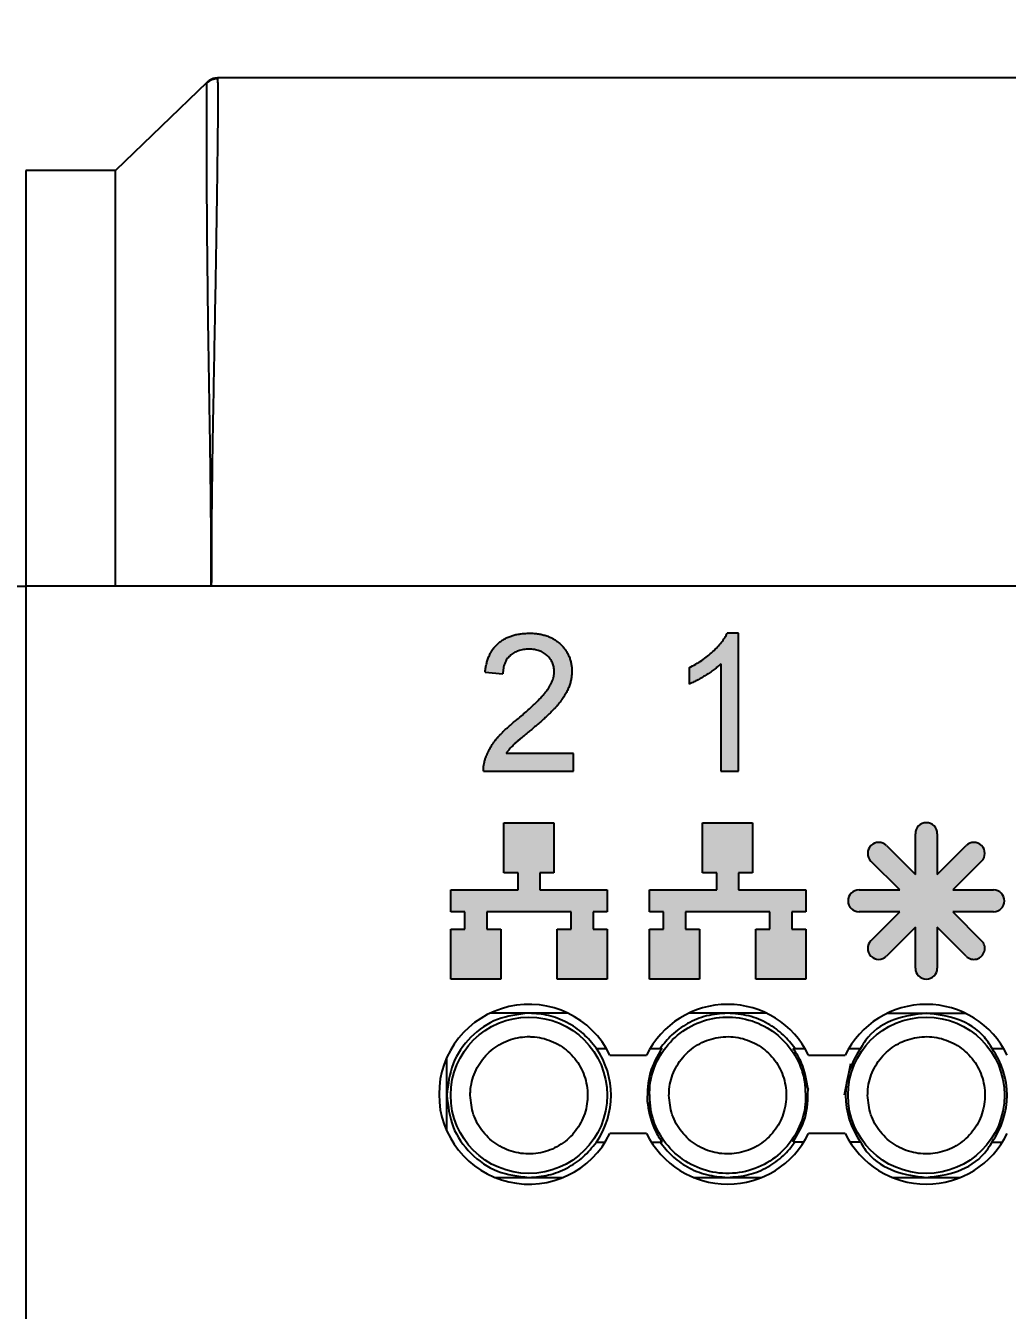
# Model space of a CAD drawing. Extents: x 322 to 1472, y 144 to 807.
# Drawn here: x 797.08 to 809.63, y 576.98 to 593.41 of the extents above; entities that cross this region are included whole.
import ezdxf

# ---------------------------------------------------------------- set-up
doc = ezdxf.new("R2010")
doc.units = 0
doc.header["$LTSCALE"] = 2
doc.layers.get('0').update_dxf_attribs({"linetype": 'CONTINUOUS'})
doc.layers.get('DEFPOINTS').update_dxf_attribs({"linetype": 'CONTINUOUS'})
doc.layers.add('DIM', color=7, linetype='CONTINUOUS')
doc.styles.get("Standard").update_dxf_attribs({"font": 'TIMES.TTF'})
doc.dimstyles.new('ISO-25', dxfattribs={"dimscale": 2, "dimtxt": 4, "dimasz": 2.5, "dimexe": 1.25, "dimexo": 0.625, "dimtad": 0, "dimtxsty": 'STANDARD', "dimcen": 2.5, "dimazin": 3, "dimtfac": 1, "dimtmove": 0, "dimatfit": 3})

# ---------------------------------------------------------------- blocks, each defined once
blk = doc.blocks.new('*D147')
at = {"color": 0}
for p, q in [((793.9507252762259, 589.908413285599), (793.9507252762259, 610.2295598747412)), ((820.9507446030319, 589.908413285599), (820.9507446030319, 610.2295598747412)), ((815.9507446030319, 607.7295598747412), (798.9507252762259, 607.7295598747412))]:
    blk.add_line(p, q, dxfattribs=at)
for points in [[(798.9507252762259, 608.5628932080746), (798.9507252762259, 606.8962265414078), (793.9507252762259, 607.7295598747412)], [(815.9507446030319, 606.8962265414078), (815.9507446030319, 608.5628932080746), (820.9507446030319, 607.7295598747412)]]:
    blk.add_solid(points, dxfattribs=at)
at = {"layer": 'DEFPOINTS', "color": 0}
for p in [(793.9507252762259, 607.7295598747412), (793.9507252762259, 588.658413285599), (820.9507446030319, 588.658413285599)]:
    blk.add_point(p, dxfattribs=at)
at = {"color": 0, "insert": (807.4507349396289, 614.1567370519184), "char_height": 8, "attachment_point": 5}
blk.add_mtext('27mm [1.06"]', dxfattribs=at)

msp = doc.modelspace()

# ---------------------------------------------------------------- hatches: boundary and pattern name
at = {"layer": 'DIM'}
h = msp.add_hatch(color=256, dxfattribs=at)
edge = h.paths.add_edge_path(flags=0)
edge.add_spline(control_points=[(803.3597848887707, 584.5364479260742), (803.3450111280836, 584.5247334680762), (803.316151881402, 584.5018503010706), (803.2748124606945, 584.4673274689385), (803.2365689152404, 584.4332069142307), (803.2009697582018, 584.4001244477151), (803.167966038244, 584.3679699591437), (803.1378766861626, 584.3365344463755), (803.1107213781125, 584.3058262170848), (803.0783558401055, 584.266567828435), (803.0428584736756, 584.2174041524788), (803.0068864986729, 584.1568654849884), (802.9757092521388, 584.0963177095424), (802.9605496945921, 584.0543168390009), (802.9530869498462, 584.0336406566653)], knot_values=[0, 0, 0, 0, 0.08618906225363154, 0.1683627792205751, 0.246163830554901, 0.3204519686240861, 0.3905085107708662, 0.4567712209500447, 0.5193251985764769, 0.5778545668015507, 0.6893280656260288, 0.796070866457169, 0.8996097963132511, 1, 1, 1, 1], weights=[1, 1, 1, 1, 1, 1, 1, 1, 1, 1, 1, 1, 1, 1, 1], degree=3, periodic=0)
edge.add_spline(control_points=[(802.9530869498462, 584.0336406566653), (802.9490297004464, 584.0209937800131), (802.9409387732587, 583.9957735019226), (802.9339541142726, 583.956590176478), (802.9293192648764, 583.916917259276), (802.9293816023329, 583.8901973828222), (802.9294129603519, 583.8767563083748)], knot_values=[0, 0, 0, 0, 0.2495999747966159, 0.4977498356989845, 0.7473498104955925, 1, 1, 1, 1], weights=[1, 1, 1, 1, 1, 1, 1], degree=3, periodic=0)
edge.add_line((802.9294129603519, 583.8767563083748), (804.0827249261639, 583.8767563083748))
edge.add_line((804.0827249261639, 583.8767563083748), (804.0827249261639, 584.1028959095144))
edge.add_line((804.0827249261639, 584.1028959095142), (803.2198610105656, 584.1028959095142))
edge.add_spline(control_points=[(803.2198610105656, 584.1028959095142), (803.2342114458413, 584.1220463498481), (803.2642085777618, 584.1620770718429), (803.3044353535249, 584.2036307687695), (803.336300901577, 584.2327535905856), (803.3576408913063, 584.2514458544622), (803.3828434781568, 584.2736088268285), (803.4123679371951, 584.2988653336315), (803.4462296280981, 584.3269234850022), (803.4841541107955, 584.3583484924168), (803.5256741673877, 584.3935881867591), (803.55525075492, 584.4175502365013), (803.5707307354587, 584.4300916449131)], knot_values=[0, 0, 0, 0, 0.1490962589663889, 0.3116602432683725, 0.3594758138617896, 0.4182628479994043, 0.4885163771285427, 0.5687223361816013, 0.6604861203024275, 0.7626861977091637, 0.8757932084967147, 1, 1, 1, 1], weights=[1, 1, 1, 1, 1, 1, 1, 1, 1, 1, 1, 1, 1], degree=3, periodic=0)
edge.add_spline(control_points=[(803.5707307354587, 584.4300916449131), (803.5887722538369, 584.4454959736763), (803.6236998697302, 584.4753181021056), (803.6740106308769, 584.5189748656655), (803.7196986704607, 584.5607164218645), (803.761715144964, 584.5994919895365), (803.7990727034651, 584.6363627278012), (803.8327015444341, 584.6704779104818), (803.8621217494638, 584.702231394512), (803.8950369208258, 584.7408091187958), (803.9307502066522, 584.7865651791027), (803.9674953700485, 584.840726979014), (803.997392039442, 584.8937571176723), (804.0206525979397, 584.9458767993472), (804.0381352821539, 584.9975140897112), (804.0510396284034, 585.0491017068999), (804.0586548806855, 585.1013332964183), (804.0596259610363, 585.1362828516333), (804.0601109660499, 585.15373836856)], knot_values=[0, 0, 0, 0, 0.0787752177635207, 0.1525054870824093, 0.2211698834567809, 0.284261860072623, 0.3423397862616618, 0.3954400771411575, 0.4433222045968052, 0.4860398523619511, 0.5638017758827649, 0.6359360219426488, 0.7031732711652346, 0.7656770186972246, 0.8251665615817886, 0.8839772952022084, 0.9420525876508563, 0.9999999999999999, 0.9999999999999999, 0.9999999999999999, 0.9999999999999999], weights=[1, 1, 1, 1, 1, 1, 1, 1, 1, 1, 1, 1, 1, 1, 1, 1, 1, 1, 1], degree=3, periodic=0)
edge.add_spline(control_points=[(804.0601109660499, 585.15373836856), (804.0597940627545, 585.1707287425763), (804.0591727295437, 585.2040407459366), (804.0515970276263, 585.2528538624948), (804.0405823423332, 585.2995785908836), (804.0245095941789, 585.3442928559127), (804.0034869922399, 585.3866608774165), (803.9783232519209, 585.4272562902484), (803.9484016826233, 585.4655583710094), (803.9142291134795, 585.5014363668724), (803.8763401973931, 585.5343048733093), (803.8346221658769, 585.5626734516571), (803.7897745554462, 585.5868838312877), (803.741589902744, 585.6066995289385), (803.6900313289111, 585.6218110557556), (803.63540339736, 585.6326538396081), (803.5775058581612, 585.6396155403947), (803.5377727397012, 585.6402959249394), (803.5173759233148, 585.6406451972637)], knot_values=[0, 0, 0, 0, 0.06220568977164631, 0.1219629505915411, 0.1805856210559584, 0.2379263629964019, 0.2956411177790794, 0.3536070875254428, 0.4126603472273945, 0.4734131156518284, 0.5349276849297724, 0.596102140441677, 0.6578992103634791, 0.7213795571093891, 0.786656831368731, 0.8544579928549906, 0.925286669879472, 0.9999999999999999, 0.9999999999999999, 0.9999999999999999, 0.9999999999999999], weights=[1, 1, 1, 1, 1, 1, 1, 1, 1, 1, 1, 1, 1, 1, 1, 1, 1, 1, 1], degree=3, periodic=0)
edge.add_spline(control_points=[(803.5173759233148, 585.6406451972637), (803.4972203669032, 585.6402274247846), (803.4577598756503, 585.6394095110084), (803.4002297772271, 585.6333470849911), (803.3458722887767, 585.6235111969502), (803.2945974205595, 585.6097977713412), (803.2464868486788, 585.5917133673564), (803.2013973919064, 585.5699065956564), (803.1597594157573, 585.5437463526061), (803.1210875405909, 585.5142761545437), (803.0863009071028, 585.4803202035702), (803.0550411941638, 585.4429226610748), (803.0282222694868, 585.4014336538053), (803.0046333502788, 585.3568840206697), (802.9857925493434, 585.3083801257326), (802.9700539776064, 585.2567188968599), (802.958841705899, 585.201188199024), (802.9543406140936, 585.1628467220671), (802.9520269204659, 585.1431380747565)], knot_values=[0, 0, 0, 0, 0.07178768871212626, 0.1405457336248445, 0.2058034012042432, 0.2683955696432272, 0.3293348099769499, 0.3886284804709575, 0.4464872383772941, 0.5042226510264101, 0.5614866213443999, 0.6192875463509845, 0.6774709213917156, 0.7371477990946809, 0.7985402966969363, 0.8625162611533822, 0.9293293129288804, 1, 1, 1, 1], weights=[1, 1, 1, 1, 1, 1, 1, 1, 1, 1, 1, 1, 1, 1, 1, 1, 1, 1, 1], degree=3, periodic=0)
edge.add_line((802.9520269204659, 585.1431380747565), (803.1781665216055, 585.1205241146426))
edge.add_spline(control_points=[(803.1781665216055, 585.1205241146425), (803.1785847091852, 585.1325477253006), (803.1794031360233, 585.1560789015732), (803.1834822601718, 585.1904380861525), (803.1909347875151, 585.2227471509372), (803.2013300977408, 585.2529639211452), (803.2139431264704, 585.2813885139329), (803.2295530225485, 585.307842935123), (803.2484559177442, 585.3318181558197), (803.2697632227523, 585.3538435118357), (803.2933438945115, 585.3736667252771), (803.3191850518153, 585.3905394655123), (803.3469208176659, 585.4048884118444), (803.3763453553206, 585.4168051355302), (803.4078052533858, 585.4261386931846), (803.4410971242268, 585.4322778638865), (803.4761733467537, 585.4362862936729), (803.5001684256679, 585.4368377700164), (803.51242911954, 585.4371195562379)], knot_values=[0, 0, 0, 0, 0.06934791851491018, 0.13571947238903, 0.1991385816066291, 0.2601261341546958, 0.3196984695575964, 0.3781612951768493, 0.4367068819240547, 0.4952957730818719, 0.5545926773338035, 0.6139206800036298, 0.6728431230174664, 0.7343801579822077, 0.7966916488357927, 0.8616836385983496, 0.9293249015467087, 1, 1, 1, 1], weights=[1, 1, 1, 1, 1, 1, 1, 1, 1, 1, 1, 1, 1, 1, 1, 1, 1, 1, 1], degree=3, periodic=0)
edge.add_spline(control_points=[(803.51242911954, 585.4371195562379), (803.524100720341, 585.4368363799047), (803.5469209720484, 585.4362827150463), (803.5803624657699, 585.4322900620319), (803.612158441802, 585.4259787658239), (803.6423350145975, 585.417331375784), (803.67050967083, 585.4054028239981), (803.6971000955668, 585.3911973000879), (803.7223757362569, 585.3747701449004), (803.7450919464136, 585.3551365722055), (803.7660337078196, 585.3341814515077), (803.7839601083774, 585.311344202003), (803.7997971602423, 585.2878190265114), (803.8120202088819, 585.2627171287161), (803.8223121349154, 585.2368563300333), (803.8286732179718, 585.2094439603824), (803.8332441940145, 585.1809806499361), (803.8337258604378, 585.1615315033389), (803.8339713649103, 585.1516183097992)], knot_values=[0, 0, 0, 0, 0.07275177669101363, 0.142243886209289, 0.2096366686465535, 0.2746929202653683, 0.3375575259252698, 0.3999702493899028, 0.4624908600974861, 0.5250114708050755, 0.5867990962937337, 0.6468880106806986, 0.7057440149200058, 0.7632095235255759, 0.820618711789025, 0.8788531018428808, 0.9382516532459804, 1, 1, 1, 1], weights=[1, 1, 1, 1, 1, 1, 1, 1, 1, 1, 1, 1, 1, 1, 1, 1, 1, 1, 1], degree=3, periodic=0)
edge.add_spline(control_points=[(803.8339713649103, 585.1516183097992), (803.8337162862301, 585.1415897434084), (803.8331975202276, 585.1211941568615), (803.8283612835909, 585.0906876261141), (803.8208771510843, 585.0598169186588), (803.8102428603597, 585.0288742618645), (803.7965355074972, 584.9975825021679), (803.7805623694104, 584.9658180659172), (803.7606647855599, 584.9341841842838), (803.7377470740645, 584.9015731712173), (803.7103695082799, 584.8670303735597), (803.6772268998752, 584.8300997533768), (803.6386710194749, 584.7894761360974), (803.594387192402, 584.7452762153575), (803.544266002425, 584.6976033477506), (803.4878992195505, 584.6469189210089), (803.4261838945962, 584.5923349003176), (803.3824810317149, 584.5555509042042), (803.3597848887707, 584.5364479260742)], knot_values=[0, 0, 0, 0, 0.03764038173627993, 0.07655108750690975, 0.1157099140405387, 0.1568355024394731, 0.199235442121676, 0.2439444659499775, 0.2902233062464415, 0.3394343346544095, 0.3935950675187927, 0.4556392517907729, 0.5257272260381904, 0.6039223651031864, 0.6905902394780972, 0.7854788083546115, 0.8885930277994151, 1, 1, 1, 1], weights=[1, 1, 1, 1, 1, 1, 1, 1, 1, 1, 1, 1, 1, 1, 1, 1, 1, 1, 1], degree=3, periodic=0)
h = msp.add_hatch(color=256, dxfattribs=at)
edge = h.paths.add_edge_path(flags=0)
edge.add_spline(control_points=[(803.7447037538375, 585.6046139486766), (803.6968350360908, 585.4940137537283), (803.6444948948258, 585.4572534998732), (803.5907027735134, 585.4444708720994)], knot_values=[-0.8861239118881965, -0.8861239118881965, -0.8861239118881965, -0.8861239118881965, -0.5720217479473688, -0.5720217479473688, -0.5720217479473688, -0.5720217479473688], weights=[1, 1, 1, 1], degree=3, periodic=0)
edge.add_spline(control_points=[(803.5907027736434, 585.444470872134), (803.5920636212039, 585.4393918176139), (803.5933987967127, 585.434344719212), (803.5947085182497, 585.4293293054664)], knot_values=[-1.140868082532058, -1.140868082532058, -1.140868082532058, -1.140868082532058, -1.131176592233439, -1.131176592233439, -1.131176592233439, -1.131176592233439], weights=[1, 1, 1, 1], degree=3, periodic=0)
edge.add_spline(control_points=[(803.5947085182828, 585.4293293054748), (803.600641910125, 585.4281740125007), (803.6167495502169, 585.424663139114), (803.6423350145975, 585.417331375784), (803.67050967083, 585.4054028239981), (803.6971000955668, 585.3911973000879), (803.7223757362569, 585.3747701449004), (803.7450919464136, 585.3551365722055), (803.7660337078196, 585.3341814515077), (803.7839601083774, 585.311344202003), (803.7997971602423, 585.2878190265114), (803.8120202088819, 585.2627171287161), (803.8223121349154, 585.2368563300333), (803.8286732179718, 585.2094439603824), (803.8332441940142, 585.1809806499368), (803.8337258604378, 585.1615315033401), (803.8339713649102, 585.151618309801)], knot_values=[0.1719591922158029, 0.1719591922158029, 0.1719591922158029, 0.1719591922158029, 0.2096366686465535, 0.2746929202653683, 0.3375575259252698, 0.3999702493899028, 0.4624908600974861, 0.5250114708050755, 0.5867990962937337, 0.6468880106806986, 0.7057440149200058, 0.7632095235255759, 0.820618711789025, 0.8788531018428808, 0.9382516532459804, 0.9999999999960905, 0.9999999999960905, 0.9999999999960905, 0.9999999999960905], weights=[1, 1, 1, 1, 1, 1, 1, 1, 1, 1, 1, 1, 1, 1, 1, 1, 1], degree=3, periodic=0)
edge.add_spline(control_points=[(803.8339713649107, 585.1516183098154), (803.8347796580414, 585.1833968234814), (803.8355879511755, 585.2151753371472), (803.8570191871183, 585.2453141185374)], knot_values=[35.77106851671764, 35.77106851671764, 35.77106851671764, 35.77106851671764, 35.89034333016382, 35.89034333016382, 35.89034333016382, 35.89034333016382], weights=[1, 1, 1, 1], degree=3, periodic=0)
edge.add_spline(control_points=[(803.8570191871149, 585.2453141185192), (803.8372394819844, 585.3478369414066), (803.8055166707115, 585.464777841757), (803.759423398529, 585.5990671953582)], knot_values=[2.538982027826949, 2.538982027826949, 2.538982027826949, 2.538982027826949, 2.851769615736278, 2.851769615736278, 2.851769615736278, 2.851769615736278], weights=[1, 1, 1, 1], degree=3, periodic=0)
edge.add_spline(control_points=[(803.7594233985362, 585.5990671953765), (803.7545463261962, 585.6009933787069), (803.7496388432487, 585.6028424503135), (803.7447037538373, 585.6046139486768)], knot_values=[0.698344241663509, 0.698344241663509, 0.698344241663509, 0.698344241663509, 0.7175504761830267, 0.7175504761830267, 0.7175504761830267, 0.7175504761830267], weights=[1, 1, 1, 1], degree=3, periodic=0)
h = msp.add_hatch(color=256, dxfattribs=at)
edge = h.paths.add_edge_path(flags=0)
edge.add_line((805.5589642424031, 585.1996729750413), (805.5589642424031, 584.9912005302408))
edge.add_spline(control_points=[(805.5589642424031, 584.9912005302408), (805.5754171656961, 584.9979666371103), (805.6097048491877, 585.0120671180204), (805.6617415686229, 585.0378828711687), (805.7167305839389, 585.0682901201803), (805.7733242193832, 585.1026246846604), (805.8290146139725, 585.1386141100379), (805.8802911206606, 585.1756401591515), (805.9259196611192, 585.2126207230699), (805.9529905802499, 585.2387089441958), (805.9660155244544, 585.2512610715513)], knot_values=[0, 0, 0, 0, 0.1098441118193305, 0.2289137360232447, 0.3584940517294201, 0.4978436085520358, 0.6376651301044556, 0.7678931172047971, 0.8883237328100683, 1, 1, 1, 1], weights=[1, 1, 1, 1, 1, 1, 1, 1, 1, 1, 1], degree=3, periodic=0)
edge.add_line((805.9660155244544, 585.2512610715512), (805.9660155244544, 583.8767563083746))
edge.add_line((805.9660155244544, 583.8767563083748), (806.192155125594, 583.8767563083748))
edge.add_line((806.1921551255941, 583.8767563083748), (806.1921551255941, 585.6406451972637))
edge.add_line((806.1921551255941, 585.6406451972637), (806.0465777573604, 585.6406451972637))
edge.add_spline(control_points=[(806.0465777573604, 585.6406451972637), (806.0364108390943, 585.6213024730002), (806.0151470670129, 585.5808478072504), (805.9729086113621, 585.5228380061212), (805.9220287066771, 585.4634989402198), (805.8621212273559, 585.4043216383536), (805.7949440460189, 585.3465482076266), (805.7217256462063, 585.292400972252), (805.6429011778561, 585.2429313898829), (805.5872168874348, 585.2142334856503), (805.5589642424031, 585.1996729750414)], knot_values=[0, 0, 0, 0, 0.09801049822256247, 0.204985703750879, 0.3212620824886701, 0.4487850492214901, 0.582672202221606, 0.7188061128589853, 0.8573301191708005, 1, 1, 1, 1], weights=[1, 1, 1, 1, 1, 1, 1, 1, 1, 1, 1], degree=3, periodic=0)
for points in [[(804.3315710800097, 582.0767563083747), (804.5115710800097, 582.0767563083748), (804.5115710800097, 582.3567563083743), (803.6515710800098, 582.3567563083743), (803.6515710800098, 582.5767563083746), (803.8315710800099, 582.5767563083747), (803.8315710800099, 583.2167563083747), (803.19157108001, 583.2167563083747), (803.19157108001, 582.5767563083748), (803.3715710800099, 582.5767563083747), (803.3715710800099, 582.3567563083743), (802.5115710800097, 582.3567563083743), (802.5115710800097, 582.0767563083748), (802.6915710800096, 582.0767563083748), (802.6915710800096, 581.8567563083744), (802.5115710799988, 581.8567563083743), (802.5115710799988, 581.2167563083744), (803.151570806675, 581.2167563083744), (803.1515710100871, 581.8567564227938), (802.971571010087, 581.8567564227938), (802.971571010087, 582.076756422794), (804.051571010087, 582.076756079536), (804.051571010087, 581.8567560795357), (803.8715710100864, 581.8567560795357), (803.8715710100864, 581.2167560795358), (804.5115710799957, 581.2167560795358), (804.5115710799957, 581.8567563083743), (804.3315710800097, 581.8567563083743)], [(806.8715710800096, 582.0767563083747), (807.0515710800097, 582.0767563083748), (807.0515710800097, 582.3567563083743), (806.1915710800098, 582.3567563083743), (806.1915710800098, 582.5767563083746), (806.3715710800099, 582.5767563083747), (806.3715710800099, 583.2167563083747), (805.73157108001, 583.2167563083747), (805.73157108001, 582.5767563083748), (805.9115710800098, 582.5767563083747), (805.9115710800098, 582.3567563083743), (805.0515710800097, 582.3567563083743), (805.0515710800097, 582.0767563083748), (805.2315710800095, 582.0767563083748), (805.2315710800095, 581.8567563083744), (805.0515710799989, 581.8567563083743), (805.0515710799989, 581.2167563083744), (805.6915708765978, 581.2167563083744), (805.6915710800101, 581.8567564800034), (805.5115710800101, 581.8567564800034), (805.5115710800101, 582.0767564800037), (806.5915710800099, 582.0767561367458), (806.5915710800099, 581.8567561367454), (806.4115710800093, 581.8567561367454), (806.4115710800093, 581.2167561367454), (807.0515710799957, 581.2167561367454), (807.0515710799957, 581.8567563083743), (806.8715710800096, 581.8567563083743)]]:
    msp.add_hatch(color=256, dxfattribs=at).paths.add_polyline_path(points, flags=0)
h = msp.add_hatch(color=256, dxfattribs=at)
edge = h.paths.add_edge_path(flags=0)
edge.add_line((808.2535790096806, 582.356756308375), (807.7315689084115, 582.3567563083748))
edge.add_arc((807.7315689084115, 582.2167563083747), 0.140000000000029, 90, 269.9999999996751)
edge.add_line((807.7315689084107, 582.0767563083748), (808.2535790096662, 582.0767563083748))
edge.add_line((808.2535790096663, 582.0767563083748), (807.8844621272115, 581.70763942592))
edge.add_arc((807.9834570765776, 581.6086444765538), 0.1400000000000909, 135.0000000000247, 314.999999999861)
edge.add_line((808.0824520259436, 581.5096495271873), (808.4515689083978, 581.8787664096417))
edge.add_line((808.4515689083978, 581.8787664096416), (808.4515689083976, 581.3567563083735))
edge.add_arc((808.5915689084081, 581.3567563083707), 0.140000000010701, 179.9999999988601, 359.9999999986748)
edge.add_line((808.7315689084189, 581.3567563083675), (808.7315689084189, 581.8787664096359))
edge.add_line((808.7315689084189, 581.8787664096359), (809.1006857908731, 581.5096495271819))
edge.add_arc((809.1996807402393, 581.6086444765481), 0.1400000000001008, 225.000000000009, 405.0000000000995)
edge.add_line((809.2986756896053, 581.7076394259144), (808.929558807145, 582.0767563083749))
edge.add_line((808.929558807145, 582.0767563083749), (809.4515689084126, 582.0767563083749))
edge.add_arc((809.4515689084126, 582.2167563083749), 0.140000000000029, 269.9999999999775, 449.999999999931)
edge.add_line((809.4515689084128, 582.356756308375), (808.929558807145, 582.3567563083748))
edge.add_line((808.929558807145, 582.3567563083748), (809.2986756895993, 582.7258731908292))
edge.add_arc((809.1996807402331, 582.8248681401953), 0.1400000000000027, 314.9999999999844, 494.9999999999844)
edge.add_line((809.1006857908671, 582.9238630895616), (808.7315689084128, 582.5547462071071))
edge.add_line((808.7315689084128, 582.554746207107), (808.7315689084128, 583.0767563083748))
edge.add_arc((808.5915689084127, 583.0767563083748), 0.1400000000001261, 0, 180)
edge.add_line((808.4515689084126, 583.0767563083748), (808.4515689084126, 582.554746207107))
edge.add_line((808.4515689084126, 582.554746207107), (808.0824520259584, 582.9238630895616))
edge.add_arc((807.9834570765925, 582.8248681401953), 0.1400000000000321, 45.00000000001646, 225.0000000000337)
edge.add_line((807.8844621272262, 582.7258731908291), (808.2535790096806, 582.356756308375))

# ---------------------------------------------------------------- linework, layer by layer
at = {"color": 7, "linetype": 'CONTINUOUS'}
for p, q in [((815.3699300477446, 592.7431791967012), (799.5315398315132, 592.7431791967012)), ((799.3926088551224, 592.6870502477743), (798.2269534135402, 591.5613867288687)), ((797.077512297982, 591.5613867288687), (797.077512297982, 586.243180925236)), ((798.2269534135402, 591.5613867288687), (797.077512297982, 591.5613867288687)), ((796.5968809316099, 586.243180925236), (797.077512297982, 586.243180925236)), ((797.077512297982, 586.243180925236), (797.077512297982, 490.2431800907709)), ((798.2269534135402, 586.243180925236), (797.077512297982, 586.243180925236)), ((799.4507345596493, 586.243180925236), (798.2269534135402, 586.243180925236)), ((815.4507353196085, 586.243180925236), (799.4507345596493, 586.243180925236)), ((806.1921551583499, 585.6406450217821), (806.0465777984053, 585.6406450217821)), ((806.1921551583499, 583.8767573183634), (806.1921551583499, 585.6406450217821)), ((805.558964190276, 585.1996712332823), (805.558964190276, 584.9912002628901)), ((805.966015485318, 585.2512627786257), (805.966015485318, 583.8767573183634)), ((802.952026877755, 585.1431362277128), (803.1781664343715, 585.1205237156012)), ((804.0827248936683, 584.1028973406412), (803.2198608147145, 584.1028973406412)), ((804.0827248936683, 583.8767573183634), (804.0827248936683, 584.1028973406412)), ((802.9294129686594, 583.8767573183634), (804.0827248936683, 583.8767573183634)), ((805.966015485318, 583.8767573183634), (806.1921551583499, 583.8767573183634)), ((803.191570960188, 583.2167550867655), (803.8315711768508, 583.2167550867655)), ((803.191570960188, 582.5767576640703), (803.191570960188, 583.2167550867655)), ((803.8315711768508, 583.2167550867655), (803.8315711768508, 582.5767576640703)), ((805.731571092473, 583.2167550867655), (806.3715710763053, 583.2167550867655)), ((805.731571092473, 582.5767576640703), (805.731571092473, 583.2167550867655)), ((806.3715710763053, 583.2167550867655), (806.3715710763053, 582.5767576640703)), ((808.4515688700766, 582.5547449236967), (808.4515688700766, 583.076754952059)), ((808.7315689066589, 583.076754952059), (808.7315689066589, 582.5547449236967)), ((808.0824520315208, 582.9238615876295), (808.4515688700766, 582.5547449236967)), ((808.7315689066589, 582.5547449236967), (809.1006858034224, 582.9238615876295)), ((808.2535790039391, 582.3567569202044), (807.8844621362795, 582.7258735841372)), ((809.2986756695599, 582.7258735841372), (808.9295587727964, 582.3567569202044)), ((803.3715709338129, 582.5767576640703), (803.191570960188, 582.5767576640703)), ((803.3715709338129, 582.3567569202044), (803.3715709338129, 582.5767576640703)), ((803.8315711768508, 582.5767576640703), (803.6515709703953, 582.5767576640703)), ((803.6515709703953, 582.5767576640703), (803.6515709703953, 582.3567569202044)), ((805.911571066098, 582.5767576640703), (805.731571092473, 582.5767576640703)), ((805.911571066098, 582.3567569202044), (805.911571066098, 582.5767576640703)), ((806.3715710763053, 582.5767576640703), (806.1915711026803, 582.5767576640703)), ((806.1915711026803, 582.5767576640703), (806.1915711026803, 582.3567569202044)), ((802.5115709046066, 582.3567569202044), (803.3715709338129, 582.3567569202044)), ((802.5115709046066, 582.0767566507914), (802.5115709046066, 582.3567569202044)), ((803.6515709703953, 582.3567569202044), (804.5115709996015, 582.3567569202044)), ((804.5115709996015, 582.3567569202044), (804.5115709996015, 582.0767566507914)), ((805.051571153307, 582.3567569202044), (805.911571066098, 582.3567569202044)), ((805.051571153307, 582.0767566507914), (805.051571153307, 582.3567569202044)), ((806.1915711026803, 582.3567569202044), (807.0515710736789, 582.3567569202044)), ((807.0515710736789, 582.3567569202044), (807.0515710736789, 582.0767566507914)), ((807.7315689173691, 582.3567569202044), (808.2535790039391, 582.3567569202044)), ((808.9295587727964, 582.3567569202044), (809.4515688011587, 582.3567569202044)), ((802.6915708782316, 582.0767566507914), (802.5115709046066, 582.0767566507914)), ((802.6915708782316, 581.8567559069254), (802.6915708782316, 582.0767566507914)), ((802.9715711476446, 582.0767566507914), (802.9715711476446, 581.8567559069254)), ((804.0515709893942, 582.0767566507914), (802.9715711476446, 582.0767566507914)), ((804.0515709893942, 581.8567559069254), (804.0515709893942, 582.0767566507914)), ((804.3315710259766, 582.0767566507914), (804.3315710259766, 581.8567559069254)), ((804.5115709996015, 582.0767566507914), (804.3315710259766, 582.0767566507914)), ((805.231571126932, 582.0767566507914), (805.051571153307, 582.0767566507914)), ((805.231571126932, 581.8567559069254), (805.231571126932, 582.0767566507914)), ((805.511571047099, 582.0767566507914), (805.511571047099, 581.8567559069254)), ((806.5915710634716, 582.0767566507914), (805.511571047099, 582.0767566507914)), ((806.5915710634716, 581.8567559069254), (806.5915710634716, 582.0767566507914)), ((806.871571100054, 582.0767566507914), (806.871571100054, 581.8567559069254)), ((807.0515710736789, 582.0767566507914), (806.871571100054, 582.0767566507914)), ((808.2535790039391, 582.0767566507914), (807.7315689173691, 582.0767566507914)), ((807.8844621362795, 581.7076399868586), (808.2535790039391, 582.0767566507914)), ((808.9295587727964, 582.0767566507914), (809.2986756695599, 581.7076399868586)), ((809.4515688011587, 582.0767566507914), (808.9295587727964, 582.0767566507914)), ((808.4515688700766, 581.8787649220087), (808.0824520315208, 581.5096482580759)), ((808.4515688700766, 581.3567548936464), (808.4515688700766, 581.8787649220087)), ((808.7315689066589, 581.8787649220087), (808.7315689066589, 581.3567548936464)), ((809.1006858034224, 581.5096482580759), (808.7315689066589, 581.8787649220087)), ((802.5115709046066, 581.8567559069254), (802.6915708782316, 581.8567559069254)), ((802.5115709046066, 581.2167547589399), (802.5115709046066, 581.8567559069254)), ((802.9715711476446, 581.8567559069254), (803.1515711212695, 581.8567559069254)), ((803.1515711212695, 581.8567559069254), (803.1515706556082, 581.2167547589399)), ((803.8715710157693, 581.8567559069254), (804.0515709893942, 581.8567559069254)), ((803.8715710157693, 581.2167547589399), (803.8715710157693, 581.8567559069254)), ((804.3315710259766, 581.8567559069254), (804.5115709996015, 581.8567559069254)), ((804.5115709996015, 581.8567559069254), (804.5115709996015, 581.2167547589399)), ((805.051571153307, 581.8567559069254), (805.231571126932, 581.8567559069254)), ((805.051571153307, 581.2167547589399), (805.051571153307, 581.8567559069254)), ((805.511571047099, 581.8567559069254), (805.6915711371392, 581.8567559069254)), ((805.6915711371392, 581.8567559069254), (805.6915709043086, 581.2167547589399)), ((806.411571031639, 581.8567559069254), (806.5915710634716, 581.8567559069254)), ((806.411571031639, 581.2167547589399), (806.411571031639, 581.8567559069254)), ((806.871571100054, 581.8567559069254), (807.0515710736789, 581.8567559069254)), ((807.0515710736789, 581.8567559069254), (807.0515710736789, 581.2167547589399)), ((803.1515706556082, 581.2167547589399), (802.5115709046066, 581.2167547589399)), ((804.5115709996015, 581.2167547589399), (803.8715710157693, 581.2167547589399)), ((805.6915709043086, 581.2167547589399), (805.051571153307, 581.2167547589399)), ((807.0515710736789, 581.2167547589399), (806.411571031639, 581.2167547589399)), ((803.5114299731493, 580.7803817039587), (803.014866005832, 580.7803817039587)), ((804.0082763640374, 580.7803817039587), (803.5114299731493, 580.7803817039587)), ((806.0514299890191, 580.7803817039587), (805.5548657888711, 580.7803817039587)), ((806.5482763799072, 580.7803817039587), (806.0514299890191, 580.7803817039587)), ((808.0948657465332, 580.7803817039587), (808.5914300048888, 580.7803817039587)), ((808.5914300048888, 580.7803817039587), (809.0882763957769, 580.7803817039587)), ((804.3729899676681, 580.3303815370657), (804.5003562459887, 580.3303815370657)), ((804.5471868703306, 580.2431799417593), (805.0159552825779, 580.2431799417593)), ((805.0627859069199, 580.3303815370657), (805.2133388577194, 580.3303815370657)), ((806.8895212949418, 580.3303815370657), (807.0403562618584, 580.3303815370657)), ((807.0871868279927, 580.2431799417593), (807.5559553202755, 580.2431799417593)), ((807.6027858791339, 580.3303815370657), (807.751671893492, 580.3303815370657)), ((809.4311882035971, 580.3303815370657), (809.5803562777281, 580.3303815370657)), ((802.4614298941732, 579.7303788310148), (802.4614298941732, 580.2119061297037)), ((807.6213564949275, 580.1321998184778), (807.5414299986722, 579.7303788310148)), ((807.0272095086683, 579.9491353279211), (807.0794354884118, 579.8052236384012)), ((802.4614298941732, 579.2744554525473), (802.4614298941732, 579.7303788310148)), ((805.0234244896263, 579.6555377489187), (805.0756504984737, 579.5116223341086)), ((805.0159552825779, 579.2431816404917), (804.5471868703306, 579.2431816404917)), ((807.5559553202755, 579.2431816404917), (807.0871868279927, 579.2431816404917)), ((804.3729890363455, 579.1303798502543), (804.4846981523723, 579.1303798502543)), ((805.0784440005363, 579.1303798502543), (805.2133386248887, 579.1303798502543)), ((807.0246980809305, 579.1303798502543), (806.8895212949418, 579.1303798502543)), ((807.751671893492, 579.1303798502543), (807.6184440746136, 579.1303798502543)), ((809.4311882035971, 579.1303798502543), (809.5646981841118, 579.1303798502543)), ((803.0723034629763, 578.6803796833613), (803.5114299731493, 578.6803796833613)), ((803.5114299731493, 578.6803796833613), (803.9508389068932, 578.6803796833613)), ((805.6123033624307, 578.6803796833613), (806.0514299890191, 578.6803796833613)), ((806.0514299890191, 578.6803796833613), (806.4908388063476, 578.6803796833613)), ((808.1523033200928, 578.6803796833613), (808.5914300048888, 578.6803796833613)), ((808.5914300048888, 578.6803796833613), (809.0308388222173, 578.6803796833613))]:
    msp.add_line(p, q, dxfattribs=at)
for centre, radius in [((803.5114299997799, 579.7303805080035), 0.9999999999998579), ((808.5914299997798, 579.7303805080035), 1.000000000000853)]:
    msp.add_circle(centre, radius, dxfattribs=at)
for centre, radius, start, end in [((799.5315401835034, 592.5336343719418), 0.1999999999999318, 90, 133.9999999999884), ((808.5915689084122, 583.0767563083748), 0.1400000000001569, 0, 180), ((807.983457076592, 582.8248681401953), 0.1400000000000389, 45.0000000000658, 224.9999999999671), ((809.1996807402327, 582.8248681401953), 0.1399999999999987, 315.0000000000329, 134.9999999999342), ((807.7315689084111, 582.2167563083747), 0.1400000000000432, 90, 269.9999999996743), ((809.4515689084121, 582.2167563083749), 0.1400000000000432, 270, 89.99999999990695), ((807.9834570765771, 581.6086444765538), 0.1400000000001193, 135.0000000000658, 314.9999999998684), ((809.1996807402388, 581.6086444765481), 0.1400000000000992, 225, 45.0000000000987), ((808.5915689084077, 581.3567563083707), 0.1400000000108435, 179.9999999988368, 359.9999999986973), ((803.5115710800096, 579.7431805080034), 1.14999999999999, 25.77146174055214, 334.2285382594479), ((806.0515710800096, 579.7431805080034), 1.150000000000015, 25.77146174054967, 154.2285382594428), ((808.5915710800095, 579.7431805080034), 1.150000000000015, 25.77146174055477, 154.2285382594478), ((803.5114299997799, 579.7303805080035), 1.049999999999779, 325.1461017236182, 34.8539036233362), ((808.5914299997798, 579.7303805080035), 1.032082216265308, 144.4545174157726, 215.5454825842274), ((808.5914299997798, 579.7303805080035), 1.03208221626554, 324.4545174157836, 35.54548258421637), ((806.0515710800096, 579.7431805080034), 1.150000000000015, 205.7714617405521, 334.2285382594554), ((808.5915710800095, 579.7431805080034), 1.150000000000015, 205.771461740547, 334.2285382594503)]:
    msp.add_arc(centre, radius, start, end, dxfattribs=at)
msp.add_open_spline([(799.5315401847959, 592.743180508003), (799.4815926390072, 592.743180508003), (799.4285377683193, 592.7217449488367), (799.3926085107041, 592.6870484680707)], degree=3, dxfattribs=at)
for points, knots in [([(799.5315401847959, 592.743180508003), (799.5315423785728, 592.7421759724862), (799.531546523614, 592.7402779486042), (799.5315853325591, 592.7254117151347), (799.5316487422356, 592.7046227776586), (799.531738724204, 592.6793738839401), (799.5318536023178, 592.651772713544), (799.5319969075265, 592.6234620483492), (799.5321575301068, 592.5958841098773), (799.5327746752715, 592.5202526115386), (799.5335843510711, 592.3742421506412), (799.5315148056629, 592.0493265523178), (799.5260016383156, 591.609146483703), (799.5187913611351, 591.0346590422314), (799.5068713796729, 590.3236987829625), (799.4905515214602, 589.428979458248), (799.4724580425142, 588.4665848124205), (799.4588044069242, 587.6265029768244), (799.4521268448755, 586.9283336491098), (799.4511921203941, 586.4682237271156), (799.4507349396289, 586.2431805080029)], [0, 0, 0, 0, 0.03144157930729714, 0.05940742503680437, 0.08419175626682379, 0.1060455189818795, 0.1251809608029758, 0.1417759477545394, 0.1559779638052158, 0.1679077406767673, 0.2477200786173783, 0.3073466964454606, 0.4013275281136229, 0.4807043521945024, 0.5486229250578483, 0.6653185305776124, 0.7816258389763449, 0.8563575237428465, 0.9297433858454366, 0.9999999999999999, 0.9999999999999999, 0.9999999999999999, 0.9999999999999999]), ([(799.4507349396289, 586.2431805080029), (799.4505734824806, 586.3622259424792), (799.450237092738, 586.6102525150473), (799.4477596621705, 586.9974280855366), (799.4438690231163, 587.4152198362924), (799.4384246717441, 587.8646047040586), (799.4311654813216, 588.355971825542), (799.4229241837793, 588.8792961690879), (799.4142252768244, 589.4101386588627), (799.4064393556357, 589.9339674842881), (799.3991993521354, 590.6210166656334), (799.3930760690661, 591.3927912086765), (799.392545334038, 591.9613849232878), (799.3929974614223, 592.3138156746768), (799.3919967633751, 592.5038008049049), (799.3914549941198, 592.6196877388529), (799.3916507462773, 592.676713137565), (799.3922891543154, 592.6836022617454), (799.3926085107041, 592.6870484680707)], [0, 0, 0, 0, 0.03741027307933058, 0.07794286149247144, 0.1217310930213456, 0.1689566519241658, 0.2198676623679791, 0.2778182680889447, 0.3369375463092512, 0.3934679392495316, 0.4541173959333865, 0.5784989168299586, 0.6938645693376477, 0.7477178405247504, 0.8324055750952403, 0.8882021859262688, 0.9440744100517297, 1, 1, 1, 1]), ([(798.226953483839, 588.9022845006663), (798.226953483839, 589.3042079282767), (798.226953483839, 589.6755523337492), (798.226953483839, 590.3318905426265), (798.226953483839, 590.6168331267806), (798.226953483839, 591.0809343250296), (798.226953483839, 591.260056721645), (798.226953483839, 591.5002931795684), (798.226953483839, 591.5613884933296), (798.226953483839, 591.5613884933296)], [0, 0, 0, 0, 0.25, 0.25, 0.5, 0.5, 0.75, 0.75, 1, 1, 1, 1]), ([(798.226953483839, 586.2431805080029), (798.226953483839, 586.7072817062519), (798.226953483839, 587.1713466870214), (798.226953483839, 588.0679213538222), (798.226953483839, 588.5003610730558), (798.226953483839, 588.9022845006663)], [0, 0, 0, 0, 0.5, 0.5, 1, 1, 1, 1]), ([(802.9520269204654, 585.1431380747565), (802.9543406140931, 585.1628467220671), (802.9588417058985, 585.201188199024), (802.970053977606, 585.2567188968599), (802.9857925493429, 585.3083801257326), (803.0046333502785, 585.3568840206697), (803.0282222694864, 585.4014336538053), (803.0550411941633, 585.4429226610747), (803.0863009071023, 585.4803202035702), (803.1210875405905, 585.5142761545437), (803.1597594157568, 585.5437463526061), (803.201397391906, 585.5699065956564), (803.2464868486784, 585.5917133673564), (803.2945974205591, 585.6097977713412), (803.3458722887763, 585.6235111969502), (803.4002297772266, 585.6333470849911), (803.4577598756498, 585.6394095110084), (803.4972203669029, 585.6402274247846), (803.5173759233144, 585.6406451972637)], [0, 0, 0, 0, 0.0706706870711196, 0.1374837388466178, 0.2014597033030637, 0.2628522009053191, 0.3225290786082843, 0.3807124536490155, 0.4385133786556001, 0.4957773489735899, 0.5535127616227059, 0.6113715195290425, 0.6706651900230501, 0.7316044303567728, 0.7941965987957568, 0.8594542663751555, 0.9282123112878737, 1, 1, 1, 1]), ([(803.5173759233144, 585.6406451972637), (803.5377727397007, 585.6402959249394), (803.5775058581607, 585.6396155403947), (803.6354033973596, 585.6326538396081), (803.6900313289107, 585.6218110557556), (803.7415899027435, 585.6066995289385), (803.7897745554457, 585.5868838312877), (803.8346221658765, 585.562673451657), (803.8763401973927, 585.5343048733093), (803.914229113479, 585.5014363668724), (803.9484016826227, 585.4655583710094), (803.9783232519204, 585.4272562902484), (804.0034869922395, 585.3866608774165), (804.0245095941783, 585.3442928559127), (804.0405823423328, 585.2995785908836), (804.0515970276258, 585.2528538624948), (804.0591727295432, 585.2040407459365), (804.059794062754, 585.1707287425763), (804.0601109660495, 585.1537383685599)], [0, 0, 0, 0, 0.0747133301205279, 0.1455420071450093, 0.2133431686312689, 0.2786204428906108, 0.3421007896365207, 0.4038978595583229, 0.4650723150702276, 0.5265868843481715, 0.5873396527726054, 0.6463929124745571, 0.7043588822209205, 0.762073637003598, 0.8194143789440415, 0.8780370494084588, 0.9377943102283536, 0.9999999999999999, 0.9999999999999999, 0.9999999999999999, 0.9999999999999999]), ([(805.5589642424027, 585.1996729750414), (805.5872168874344, 585.2142334856503), (805.6429011778556, 585.2429313898829), (805.7217256462059, 585.292400972252), (805.7949440460185, 585.3465482076266), (805.8621212273555, 585.4043216383536), (805.9220287066767, 585.4634989402197), (805.9729086113616, 585.5228380061212), (806.0151470670124, 585.5808478072504), (806.0364108390938, 585.6213024730002), (806.04657775736, 585.6406451972637)], [0, 0, 0, 0, 0.1426698808291995, 0.2811938871410146, 0.417327797778394, 0.5512149507785099, 0.67873791751133, 0.795014296249121, 0.9019895017774375, 1, 1, 1, 1]), ([(803.5124291195395, 585.4371195562379), (803.5001684256674, 585.4368377700164), (803.4761733467533, 585.4362862936728), (803.4410971242263, 585.4322778638865), (803.4078052533854, 585.4261386931845), (803.3763453553202, 585.4168051355302), (803.3469208176655, 585.4048884118444), (803.3191850518149, 585.3905394655123), (803.293343894511, 585.373666725277), (803.2697632227519, 585.3538435118357), (803.2484559177437, 585.3318181558197), (803.2295530225481, 585.307842935123), (803.21394312647, 585.2813885139329), (803.2013300977403, 585.2529639211452), (803.1909347875146, 585.2227471509372), (803.1834822601713, 585.1904380861525), (803.1794031360228, 585.1560789015732), (803.1785847091847, 585.1325477253006), (803.178166521605, 585.1205241146424)], [0, 0, 0, 0, 0.07067509845329137, 0.1383163614016504, 0.2033083511642073, 0.2656198420177923, 0.3271568769825336, 0.3860793199963702, 0.4454073226661966, 0.5047042269181281, 0.5632931180759453, 0.6218387048231507, 0.6803015304424036, 0.7398738658453042, 0.8008614183933709, 0.86428052761097, 0.9306520814850898, 1, 1, 1, 1]), ([(803.8339713649099, 585.1516183097992), (803.8337258604373, 585.1615315033389), (803.833244194014, 585.1809806499361), (803.8286732179713, 585.2094439603824), (803.8223121349149, 585.2368563300333), (803.8120202088814, 585.2627171287161), (803.7997971602418, 585.2878190265114), (803.7839601083768, 585.311344202003), (803.7660337078191, 585.3341814515077), (803.7450919464131, 585.3551365722055), (803.7223757362565, 585.3747701449004), (803.6971000955664, 585.3911973000879), (803.6705096708296, 585.4054028239981), (803.642335014597, 585.417331375784), (803.6121584418015, 585.4259787658239), (803.5803624657693, 585.4322900620319), (803.5469209720479, 585.4362827150463), (803.5241007203406, 585.4368363799047), (803.5124291195395, 585.4371195562379)], [0, 0, 0, 0, 0.06174834675401968, 0.1211468981571192, 0.179381288210975, 0.2367904764744241, 0.2942559850799941, 0.3531119893193014, 0.4132009037062663, 0.4749885291949246, 0.5375091399025139, 0.6000297506100972, 0.6624424740747302, 0.7253070797346317, 0.7903633313534465, 0.857756113790711, 0.9272482233089864, 1, 1, 1, 1]), ([(805.966015524454, 585.2512610715513), (805.9529905802494, 585.2387089441958), (805.9259196611189, 585.2126207230699), (805.8802911206601, 585.1756401591515), (805.829014613972, 585.1386141100379), (805.7733242193827, 585.1026246846603), (805.7167305839384, 585.0682901201803), (805.6617415686223, 585.0378828711687), (805.6097048491873, 585.0120671180204), (805.5754171656956, 584.9979666371102), (805.5589642424027, 584.9912005302408)], [0, 0, 0, 0, 0.1116762671899317, 0.2321068827952028, 0.3623348698955445, 0.5021563914479642, 0.6415059482705799, 0.7710862639767553, 0.8901558881806695, 1, 1, 1, 1]), ([(803.3597848887703, 584.5364479260741), (803.3824810317144, 584.5555509042042), (803.4261838945957, 584.5923349003176), (803.4878992195501, 584.6469189210089), (803.5442660024246, 584.6976033477506), (803.5943871924015, 584.7452762153574), (803.6386710194745, 584.7894761360974), (803.6772268998748, 584.8300997533768), (803.7103695082794, 584.8670303735596), (803.737747074064, 584.9015731712173), (803.7606647855595, 584.9341841842838), (803.78056236941, 584.9658180659172), (803.7965355074967, 584.9975825021679), (803.8102428603593, 585.0288742618645), (803.8208771510839, 585.0598169186588), (803.8283612835904, 585.090687626114), (803.8331975202271, 585.1211941568615), (803.8337162862297, 585.1415897434083), (803.8339713649099, 585.1516183097992)], [0, 0, 0, 0, 0.1114069722005849, 0.2145211916453885, 0.3094097605219029, 0.3960776348968136, 0.4742727739618096, 0.5443607482092271, 0.6064049324812073, 0.6605656653455905, 0.7097766937535585, 0.7560555340500225, 0.800764557878324, 0.8431644975605269, 0.8842900859594613, 0.9234489124930902, 0.9623596182637201, 1, 1, 1, 1]), ([(804.0601109660495, 585.1537383685599), (804.0596259610359, 585.1362828516333), (804.0586548806849, 585.1013332964183), (804.051039628403, 585.0491017068998), (804.0381352821535, 584.9975140897112), (804.0206525979393, 584.9458767993472), (803.9973920394416, 584.8937571176723), (803.967495370048, 584.840726979014), (803.9307502066517, 584.7865651791026), (803.8950369208253, 584.7408091187958), (803.8621217494633, 584.702231394512), (803.8327015444337, 584.6704779104817), (803.7990727034646, 584.6363627278012), (803.7617151449635, 584.5994919895365), (803.7196986704603, 584.5607164218645), (803.6740106308764, 584.5189748656655), (803.6236998697298, 584.4753181021056), (803.5887722538364, 584.4454959736762), (803.5707307354583, 584.4300916449131)], [0, 0, 0, 0, 0.05794741234914355, 0.1160227047977916, 0.1748334384182113, 0.2343229813027752, 0.2968267288347652, 0.3640639780573511, 0.4361982241172349, 0.5139601476380488, 0.5566777954031947, 0.6045599228588424, 0.657660213738338, 0.7157381399273769, 0.778830116543219, 0.8474945129175906, 0.9212247822364792, 0.9999999999999999, 0.9999999999999999, 0.9999999999999999, 0.9999999999999999]), ([(802.9530869498458, 584.0336406566653), (802.9605496945918, 584.0543168390009), (802.9757092521384, 584.0963177095423), (803.0068864986724, 584.1568654849884), (803.0428584736751, 584.2174041524788), (803.0783558401051, 584.266567828435), (803.1107213781121, 584.3058262170848), (803.1378766861621, 584.3365344463755), (803.1679660382435, 584.3679699591436), (803.2009697582014, 584.4001244477151), (803.2365689152399, 584.4332069142307), (803.2748124606942, 584.4673274689385), (803.3161518814015, 584.5018503010706), (803.3450111280831, 584.5247334680762), (803.3597848887703, 584.5364479260741)], [0, 0, 0, 0, 0.1003902036867489, 0.203929133542831, 0.3106719343739712, 0.4221454331984493, 0.4806748014235231, 0.5432287790499553, 0.6094914892291338, 0.6795480313759139, 0.753836169445099, 0.8316372207794249, 0.9138109377463685, 1, 1, 1, 1]), ([(803.5707307354583, 584.4300916449131), (803.5552507549196, 584.4175502365013), (803.5256741673873, 584.3935881867591), (803.4841541107951, 584.3583484924168), (803.4462296280976, 584.3269234850022), (803.4123679371946, 584.2988653336315), (803.3828434781562, 584.2736088268285), (803.3576408913059, 584.2514458544621), (803.3363009015766, 584.2327535905856), (803.3044353535245, 584.2036307687695), (803.2642085777613, 584.1620770718429), (803.2342114458409, 584.1220463498481), (803.2198610105652, 584.1028959095142)], [0, 0, 0, 0, 0.1242067915032853, 0.2373138022908363, 0.3395138796975725, 0.4312776638183987, 0.5114836228714573, 0.5817371520005957, 0.6405241861382104, 0.6883397567316275, 0.8509037410336111, 1, 1, 1, 1]), ([(802.9294129603514, 583.8767563083748), (802.9293816023325, 583.8901973828222), (802.929319264876, 583.916917259276), (802.9339541142723, 583.9565901764779), (802.9409387732583, 583.9957735019226), (802.949029700446, 584.0209937800131), (802.9530869498458, 584.0336406566653)], [0, 0, 0, 0, 0.2526501895044076, 0.5022501643010155, 0.7504000252033841, 1, 1, 1, 1]), ([(803.5114299731493, 580.7803817039587), (803.3738410659932, 580.7645986898999), (803.0986631828114, 580.733032653882), (802.7515895584252, 580.4902205792636), (802.5087796958508, 580.1431459199819), (802.4772131180962, 579.8679674831825), (802.4614298941732, 579.7303788310148)], [0, 0, 0, 0, 0.2499995936398854, 0.4999993124159092, 0.750000685054605, 1, 1, 1, 1]), ([(804.3730726225466, 580.3304411417105), (804.3201206855816, 580.3962500818247), (804.2142164346452, 580.5278684305986), (804.0015693936036, 580.6690059420619), (803.7642259397189, 580.7628515181716), (803.5956952284283, 580.7745383133363), (803.5114299731493, 580.7803817039587)], [0, 0, 0, 0, 0.2499990224052381, 0.4999998247502824, 0.7500002101440137, 1, 1, 1, 1]), ([(805.0756504984737, 579.5116223341086), (805.0618404028353, 579.6237658384612), (805.0342202602726, 579.8480524515892), (805.1369495003405, 580.1778242684595), (805.3348835095917, 580.4553784582564), (805.6157114481232, 580.6516721778088), (805.9451192150741, 580.7439667318498), (806.2865859401493, 580.7220230115038), (806.6017906157978, 580.5882655523103), (806.8538745555272, 580.3578085467689), (806.9816061493782, 580.1254910202074), (807.0184243197782, 579.9831090985532), (807.0272095086683, 579.9491353279211)], [0, 0, 0, 0, 0.1073725773310422, 0.2147447759139567, 0.3221171345360986, 0.4294898315563525, 0.5368621442753023, 0.6442344913567308, 0.7516067635482, 0.8589795621831039, 0.9663510932205308, 1, 1, 1, 1]), ([(806.0514299890191, 580.7803817039587), (805.9607511681418, 580.7736223672822), (805.7821662948488, 580.7603103802905), (805.538962970503, 580.6572734436627), (805.3357277908091, 580.5142988163987), (805.2370241930967, 580.3899504850003), (805.1897905992508, 580.3304448670008)], [0, 0, 0, 0, 0.2689322020206538, 0.5296410204463721, 0.7749145368878627, 1, 1, 1, 1]), ([(806.9130768293679, 580.3304336911299), (806.8661324112252, 580.3896194438514), (806.7678604362795, 580.5135170452857), (806.5652605611405, 580.6565120251757), (806.3218050008081, 580.7601217422757), (806.1425972026569, 580.7735502876869), (806.0514299890191, 580.7803817039587)], [0, 0, 0, 0, 0.2238183699734818, 0.4685343671653953, 0.7296309569691342, 1, 1, 1, 1]), ([(808.5914300048888, 580.7803817039587), (808.45531487049, 580.7637714963432), (808.1830845599447, 580.7305510760175), (807.8731190430866, 580.5371023187716), (807.7670952405524, 580.3574704444734), (807.7308779051226, 580.2961088663199)], [0, 0, 0, 0, 0.3970104484156417, 0.7940210185976386, 1, 1, 1, 1]), ([(809.4519820755512, 580.2961088663199), (809.4157647506813, 580.3574704450041), (809.3097409737506, 580.5371023298527), (808.9997754461067, 580.7305510735004), (808.7275451380456, 580.7637714955041), (808.5914300048888, 580.7803817039587)], [0, 0, 0, 0, 0.2059789689610471, 0.602989545363702, 1, 1, 1, 1]), ([(802.7614298502148, 579.7303788310148), (802.7697223240964, 579.6460429802643), (802.7863072890507, 579.4773711039255), (802.9155933129032, 579.2528882795609), (803.1059827901527, 579.0822360522832), (803.343713804411, 578.9846646740486), (803.599914424447, 578.9711604834654), (803.846257349278, 579.0432438070015), (804.0548177153246, 579.1928512952429), (804.2021363032602, 579.4028437737641), (804.2556426682938, 579.5938851316939), (804.2658655383493, 579.7879209077921), (804.2327357422192, 579.9835273414874), (804.1082699223983, 580.207837094544), (803.9166843190071, 580.3785274242139), (803.7189642117412, 580.4596676697186), (803.583868172766, 580.4783877760899), (803.4905233902036, 580.4815931865783), (803.3544576455643, 580.4721987361792), (803.1516618627772, 580.4048249663509), (802.9486843508801, 580.2476880351846), (802.8095799214718, 580.0324589857221), (802.7639891296233, 579.8486485497106), (802.7618014518805, 579.7475513305576), (802.7614298502148, 579.7303788310148)], [0, 0, 0, 0, 0.05367537657865758, 0.1073508644323654, 0.1610265187068618, 0.2147018119713395, 0.2683773558413606, 0.3220529477051624, 0.3757283119699334, 0.4294040856291482, 0.4830797882805587, 0.4998997923202089, 0.5535759433176434, 0.6072514552266575, 0.6609265815502008, 0.7146021766910864, 0.7411507129633558, 0.7477663693585018, 0.7743148607605914, 0.8279903662281378, 0.8816660347104782, 0.9353412152385943, 0.9890169783001947, 1, 1, 1, 1]), ([(805.3014300989151, 579.7303788310148), (805.309720332487, 579.646043032521), (805.3263008231064, 579.4773711967179), (805.455617758332, 579.252887493488), (805.6458915148983, 579.0822391384056), (805.8439332083667, 579.0010929308864), (805.9789904357442, 578.982373646133), (806.072337573512, 578.9791681789663), (806.2083984162477, 578.9885626502983), (806.4112238817307, 579.0559360370078), (806.6140801318605, 579.2130735659766), (806.753644413238, 579.4282873307657), (806.7979647438376, 579.6121484521578), (806.8043218971884, 579.797073956471), (806.7727239719718, 579.9835449794995), (806.6482942218497, 580.207831717657), (806.4565992279533, 580.3785314632316), (806.2192235827384, 580.476094951671), (805.9629159244491, 580.4896017179482), (805.716644503094, 580.4175161173687), (805.5079048182297, 580.2679150235524), (805.3612320578586, 580.0578992355869), (805.3058711724659, 579.8669238074053), (805.3022856268838, 579.75668284173), (805.3014300989151, 579.7303788310148)], [0, 0, 0, 0, 0.05367534962865183, 0.1073508512508237, 0.1610265137719028, 0.2147017737996153, 0.2412503295604546, 0.2478659598892108, 0.2744144957098656, 0.3280899673471147, 0.3817651493716768, 0.4354409590682092, 0.4891167264315676, 0.5000989499176051, 0.5537750843794824, 0.6074505860016544, 0.6611257298388831, 0.7148012687932405, 0.7684768271551697, 0.822152384918058, 0.8758277388960152, 0.9295035165098308, 0.9831792088743625, 1, 1, 1, 1]), ([(807.8414299983696, 579.7303788310148), (807.8497202704835, 579.6460430350528), (807.8663008372403, 579.4773712139468), (807.9956177048043, 579.2528874840136), (808.1858914768112, 579.0822391417964), (808.3839331830401, 579.0010929179609), (808.5189904324972, 578.9823736475927), (808.6123375893508, 578.9791681784684), (808.7483984312112, 578.9885626521698), (808.9512238901264, 579.0559360203533), (809.1540800972963, 579.2130735867552), (809.2936443522628, 579.4282873380371), (809.3379647606798, 579.6121484466387), (809.3443219144407, 579.7970739605912), (809.312723910218, 579.9835449756483), (809.188294183467, 580.2078316936149), (808.9965992161408, 580.3785315149441), (808.759223544524, 580.4760949179722), (808.5029158921112, 580.4896017084022), (808.2566444747292, 580.4175161483818), (808.0479048490646, 580.2679149825959), (807.901231961726, 580.0578992658377), (807.8458712458867, 579.8669237973863), (807.8422855598981, 579.7566828412467), (807.8414299983696, 579.7303788310148)], [0, 0, 0, 0, 0.0536753524982698, 0.1073508508588099, 0.1610265131251711, 0.2147017728981676, 0.241250340821302, 0.2478659711186637, 0.2744145068133323, 0.3280899781958644, 0.3817651501543445, 0.4354409595961583, 0.4891167296225361, 0.5000989530564572, 0.5537750893464759, 0.6074505907139306, 0.6611257250296247, 0.7148012866790988, 0.7684768200075542, 0.8221523894227528, 0.8758277330637014, 0.9295035175435478, 0.9831792079751182, 1, 1, 1, 1]), ([(805.2133388577194, 580.3303815370657), (805.1535766039667, 580.229304157159), (805.0306752313072, 580.021438021675), (805.0258852734981, 579.779718354093), (805.0234244896263, 579.6555377489187)], [0, 0, 0, 0, 0.4862618899963845, 0.9999999999999999, 0.9999999999999999, 0.9999999999999999, 0.9999999999999999]), ([(807.0794354884118, 579.8052236384012), (807.0608638044343, 579.9208235881747), (807.0306279110695, 580.1090277251062), (806.9288027527034, 580.2687607523467), (806.8895212949418, 580.3303815370657)], [0, 0, 0, 0, 0.6142264014916834, 1, 1, 1, 1]), ([(807.0272095086683, 579.9491353279211), (807.0410195485213, 579.8369930655972), (807.0686397343636, 579.612707679086), (806.9659102907448, 579.2829371940796), (806.7679765660639, 579.0053828675216), (806.4871485196401, 578.8090892316823), (806.157740775338, 578.7167946536213), (805.8162740324262, 578.7387383642433), (805.5010694906612, 578.8724958555665), (805.2489852418239, 579.1029527922992), (805.1212552957736, 579.335269513632), (805.0844357802383, 579.4776498288109), (805.0756504984737, 579.5116223341086)], [0, 0, 0, 0, 0.1073716409640238, 0.2147441071271167, 0.3221166958847028, 0.4294896600094537, 0.5368622245812787, 0.644234823515663, 0.7516073304270121, 0.8589803671570501, 0.96635215887936, 0.9999999999999999, 0.9999999999999999, 0.9999999999999999, 0.9999999999999999]), ([(806.8895212949418, 579.1303798502543), (806.9492835046817, 579.2314572339747), (807.0721847950578, 579.4393233912185), (807.0769747208383, 579.6810430367075), (807.0794354884118, 579.8052236384012)], [0, 0, 0, 0, 0.486261857439947, 1, 1, 1, 1]), ([(802.4614298941732, 579.7303788310148), (802.4772130715344, 579.5927900373904), (802.5087794333358, 579.3176123884302), (802.7515913799355, 578.9705405213808), (803.0986633975397, 578.7277287464693), (803.3738411886964, 578.696162695899), (803.5114299731493, 578.6803796833613)], [0, 0, 0, 0, 0.2499998987276809, 0.4999999095848169, 0.7500001567081496, 1, 1, 1, 1]), ([(805.0234244896263, 579.6555377489187), (805.0419961647049, 579.5399378004976), (805.0722320430464, 579.3517336691017), (805.1740571774712, 579.1920006356365), (805.2133386248887, 579.1303798502543)], [0, 0, 0, 0, 0.6142264123740357, 1, 1, 1, 1]), ([(803.5114299731493, 578.6803796833613), (803.5956952284048, 578.6862230739719), (803.7642259395745, 578.6979098691077), (804.0015693937507, 578.7917554453348), (804.2142164345292, 578.9328929566261), (804.3201206855584, 579.0645113054827), (804.3730726225466, 579.1303202456095)], [0, 0, 0, 0, 0.249999789965217, 0.5000001752497183, 0.7500009777039927, 1, 1, 1, 1]), ([(805.1897836143315, 579.1303239708998), (805.2367282594298, 579.0711396477295), (805.3350013205586, 578.9472442684673), (805.5375996497784, 578.8042492465838), (805.781055226228, 578.7006396866767), (805.960262866239, 578.6872111131541), (806.0514299890191, 578.6803796833613)], [0, 0, 0, 0, 0.2238163435256666, 0.4685330384949509, 0.7296303119102543, 1, 1, 1, 1]), ([(806.0514299890191, 578.6803796833613), (806.1421102154884, 578.6871386990981), (806.3206979179117, 578.7004500585654), (806.5639037499664, 578.803491533726), (806.767139108737, 578.9464694468226), (806.8658432305033, 579.0708184755006), (806.9130767129526, 579.1303239708998)], [0, 0, 0, 0, 0.268933249183169, 0.5296432634412969, 0.774917336139467, 1, 1, 1, 1]), ([(807.7308779051226, 579.1646525210001), (807.7670952405524, 579.1032909428466), (807.8731190430866, 578.9236590685484), (808.1830845599449, 578.7302103113025), (808.45531487049, 578.6969898909769), (808.5914300048888, 578.6803796833613)], [0, 0, 0, 0, 0.2059789814023613, 0.6029895515843582, 1, 1, 1, 1]), ([(808.5914300048888, 578.6803796833613), (808.7275451380456, 578.6969898918159), (808.9997754461067, 578.7302103138197), (809.3097409737506, 578.9236590574673), (809.4157647506813, 579.1032909423159), (809.4519820755512, 579.1646525210001)], [0, 0, 0, 0, 0.3970104546362979, 0.7940210310389528, 1, 1, 1, 1])]:
    msp.add_open_spline(points, degree=3, knots=knots, dxfattribs=at)

# ---------------------------------------------------------------- dimensions: what is measured, and where the dimension line sits
dim = msp.add_linear_dim(base=(793.9507252762259, 607.7295598747412), p1=(820.9507446030319, 588.658413285599), p2=(793.9507252762259, 588.658413285599), dimstyle='ISO-25', override={"dimtad": 1, "dimpost": 'mm'})
dim.commit()
dim.dimension.update_dxf_attribs({"geometry": '*D147', "text_midpoint": (807.4507349396289, 607.7295598747412), "dimtype": 160})

doc.saveas('drawing.dxf')
